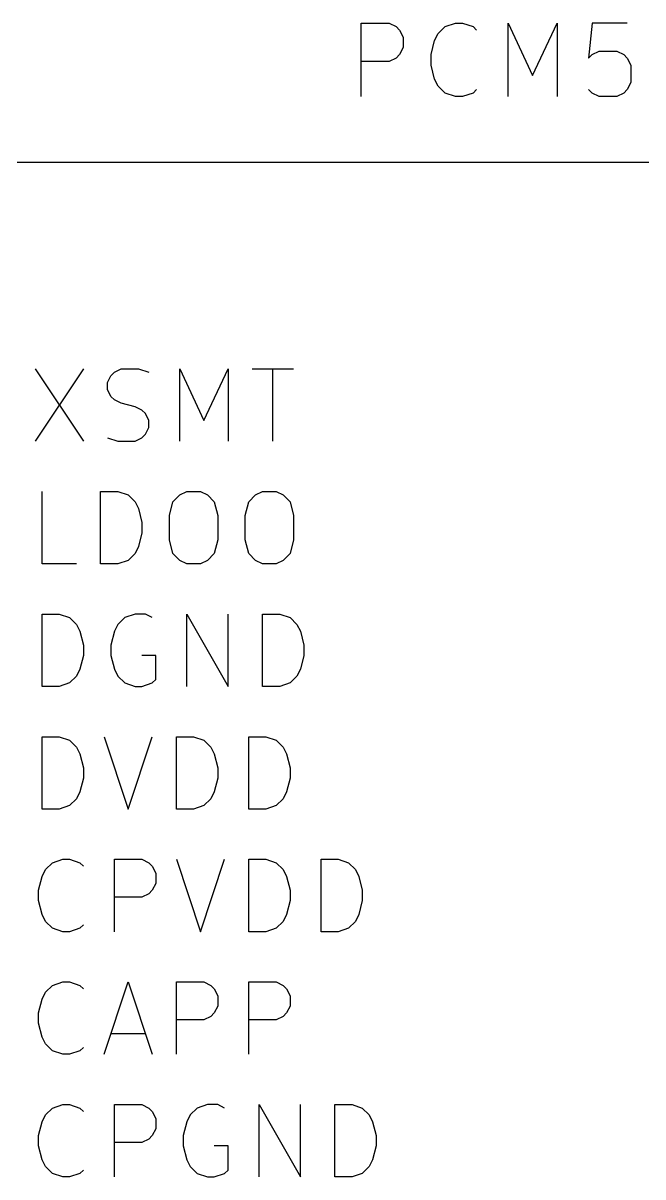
# Model space of a CAD drawing. Extents: x 0.4 to 11.3, y -7.9 to -0.4.
# Drawn here: x 4.359 to 4.864, y -3.977 to -3.036 of the extents above; entities that cross this region are included whole.
import ezdxf

# ---------------------------------------------------------------- set-up
doc = ezdxf.new("R2010")
doc.units = 0
doc.header["$MEASUREMENT"] = 0
doc.layers.add('CYAN2', color=4, linetype='CONTINUOUS')
doc.layers.add('RED2', color=1, linetype='CONTINUOUS')

msp = doc.modelspace()

# ---------------------------------------------------------------- linework, layer by layer
at = {"layer": 'CYAN2', "linetype": 'CONTINUOUS'}
for p, q in [((4.63429, -3.09636), (4.63429, -3.03636)), ((4.63429, -3.03636), (4.65715, -3.03636)), ((4.63429, -3.09636), (4.63429, -3.03636)), ((4.63429, -3.03636), (4.65715, -3.03636)), ((4.65715, -3.03636), (4.66286, -3.03922)), ((4.65715, -3.03636), (4.66286, -3.03922)), ((4.70286, -3.03922), (4.71143, -3.03636)), ((4.70286, -3.03922), (4.71143, -3.03636)), ((4.71143, -3.03636), (4.71715, -3.03636)), ((4.71143, -3.03636), (4.71715, -3.03636)), ((4.71715, -3.03636), (4.72572, -3.03922)), ((4.71715, -3.03636), (4.72572, -3.03922)), ((4.75429, -3.09636), (4.75429, -3.03636)), ((4.75429, -3.03636), (4.77429, -3.07922)), ((4.75429, -3.09636), (4.75429, -3.03636)), ((4.75429, -3.03636), (4.77429, -3.07922)), ((4.77429, -3.07922), (4.79429, -3.03636)), ((4.77429, -3.07922), (4.79429, -3.03636)), ((4.79429, -3.03636), (4.79429, -3.09636)), ((4.79429, -3.03636), (4.79429, -3.09636)), ((4.82286, -3.03636), (4.82, -3.06493)), ((4.82286, -3.03636), (4.82, -3.06493)), ((4.85143, -3.03636), (4.82286, -3.03636)), ((4.85143, -3.03636), (4.82286, -3.03636)), ((4.66286, -3.03922), (4.66572, -3.04208)), ((4.66286, -3.03922), (4.66572, -3.04208)), ((4.66572, -3.04208), (4.66857, -3.04779)), ((4.66572, -3.04208), (4.66857, -3.04779)), ((4.66857, -3.04779), (4.66857, -3.05636)), ((4.66857, -3.04779), (4.66857, -3.05636)), ((4.69429, -3.05065), (4.69715, -3.04493)), ((4.69429, -3.05065), (4.69715, -3.04493)), ((4.69715, -3.04493), (4.70286, -3.03922)), ((4.69715, -3.04493), (4.70286, -3.03922)), ((4.72572, -3.03922), (4.72857, -3.04208)), ((4.72572, -3.03922), (4.72857, -3.04208)), ((4.66857, -3.05636), (4.66572, -3.06208)), ((4.66857, -3.05636), (4.66572, -3.06208)), ((4.69143, -3.06208), (4.69429, -3.05065)), ((4.69143, -3.06208), (4.69429, -3.05065)), ((4.66286, -3.06493), (4.65715, -3.06779)), ((4.66286, -3.06493), (4.65715, -3.06779)), ((4.66572, -3.06208), (4.66286, -3.06493)), ((4.66572, -3.06208), (4.66286, -3.06493)), ((4.69143, -3.07065), (4.69143, -3.06208)), ((4.69143, -3.07065), (4.69143, -3.06208)), ((4.82, -3.06493), (4.82286, -3.06208)), ((4.82, -3.06493), (4.82286, -3.06208)), ((4.82286, -3.06208), (4.82857, -3.05922)), ((4.82286, -3.06208), (4.82857, -3.05922)), ((4.82857, -3.05922), (4.84286, -3.05922)), ((4.82857, -3.05922), (4.84286, -3.05922)), ((4.84286, -3.05922), (4.84857, -3.06208)), ((4.84286, -3.05922), (4.84857, -3.06208)), ((4.84857, -3.06208), (4.85143, -3.06493)), ((4.84857, -3.06208), (4.85143, -3.06493)), ((4.85143, -3.06493), (4.85429, -3.07065)), ((4.85143, -3.06493), (4.85429, -3.07065)), ((4.65715, -3.06779), (4.63429, -3.06779)), ((4.65715, -3.06779), (4.63429, -3.06779)), ((4.69429, -3.08208), (4.69143, -3.07065)), ((4.69429, -3.08208), (4.69143, -3.07065)), ((4.85429, -3.07065), (4.85429, -3.08493)), ((4.85429, -3.07065), (4.85429, -3.08493)), ((4.69715, -3.08779), (4.69429, -3.08208)), ((4.69715, -3.08779), (4.69429, -3.08208)), ((4.85429, -3.08493), (4.85143, -3.09065)), ((4.85429, -3.08493), (4.85143, -3.09065)), ((4.70286, -3.09351), (4.69715, -3.08779)), ((4.70286, -3.09351), (4.69715, -3.08779)), ((4.71143, -3.09636), (4.70286, -3.09351)), ((4.71143, -3.09636), (4.70286, -3.09351)), ((4.72572, -3.09351), (4.71715, -3.09636)), ((4.72572, -3.09351), (4.71715, -3.09636)), ((4.72857, -3.09065), (4.72572, -3.09351)), ((4.72857, -3.09065), (4.72572, -3.09351)), ((4.82286, -3.09351), (4.82, -3.09065)), ((4.82286, -3.09351), (4.82, -3.09065)), ((4.82857, -3.09636), (4.82286, -3.09351)), ((4.82857, -3.09636), (4.82286, -3.09351)), ((4.84857, -3.09351), (4.84286, -3.09636)), ((4.84857, -3.09351), (4.84286, -3.09636)), ((4.85143, -3.09065), (4.84857, -3.09351)), ((4.85143, -3.09065), (4.84857, -3.09351)), ((4.71715, -3.09636), (4.71143, -3.09636)), ((4.71715, -3.09636), (4.71143, -3.09636)), ((4.84286, -3.09636), (4.82857, -3.09636)), ((4.84286, -3.09636), (4.82857, -3.09636)), ((4.36843, -3.3183), (4.40776, -3.3773)), ((4.40776, -3.3183), (4.36843, -3.3773)), ((4.36843, -3.3183), (4.40776, -3.3773)), ((4.40776, -3.3183), (4.36843, -3.3773)), ((4.43024, -3.32391), (4.43304, -3.32111)), ((4.43024, -3.32391), (4.43304, -3.32111)), ((4.43304, -3.32111), (4.43866, -3.3183)), ((4.43304, -3.32111), (4.43866, -3.3183)), ((4.43866, -3.3183), (4.45271, -3.3183)), ((4.43866, -3.3183), (4.45271, -3.3183)), ((4.45271, -3.3183), (4.46114, -3.32111)), ((4.45271, -3.3183), (4.46114, -3.32111)), ((4.48643, -3.3773), (4.48643, -3.3183)), ((4.48643, -3.3183), (4.50609, -3.36044)), ((4.48643, -3.3773), (4.48643, -3.3183)), ((4.48643, -3.3183), (4.50609, -3.36044)), ((4.50609, -3.36044), (4.52576, -3.3183)), ((4.50609, -3.36044), (4.52576, -3.3183)), ((4.52576, -3.3183), (4.52576, -3.3773)), ((4.52576, -3.3183), (4.52576, -3.3773)), ((4.54543, -3.3183), (4.57914, -3.3183)), ((4.54543, -3.3183), (4.57914, -3.3183)), ((4.56228, -3.3773), (4.56228, -3.3183)), ((4.56228, -3.3773), (4.56228, -3.3183)), ((4.42743, -3.32954), (4.43024, -3.32391)), ((4.42743, -3.32954), (4.43024, -3.32391)), ((4.42743, -3.33515), (4.42743, -3.32954)), ((4.42743, -3.33515), (4.42743, -3.32954)), ((4.43024, -3.34077), (4.42743, -3.33515)), ((4.43024, -3.34077), (4.42743, -3.33515)), ((4.43304, -3.34358), (4.43024, -3.34077)), ((4.43304, -3.34358), (4.43024, -3.34077)), ((4.43866, -3.34639), (4.43304, -3.34358)), ((4.43866, -3.34639), (4.43304, -3.34358)), ((4.4499, -3.3492), (4.43866, -3.34639)), ((4.4499, -3.3492), (4.43866, -3.34639)), ((4.45552, -3.35201), (4.4499, -3.3492)), ((4.45552, -3.35201), (4.4499, -3.3492)), ((4.45833, -3.35482), (4.45552, -3.35201)), ((4.45833, -3.35482), (4.45552, -3.35201)), ((4.46114, -3.36044), (4.45833, -3.35482)), ((4.46114, -3.36044), (4.45833, -3.35482)), ((4.45833, -3.37168), (4.46114, -3.36606)), ((4.45833, -3.37168), (4.46114, -3.36606)), ((4.46114, -3.36606), (4.46114, -3.36044)), ((4.46114, -3.36606), (4.46114, -3.36044)), ((4.42743, -3.37449), (4.43585, -3.3773)), ((4.42743, -3.37449), (4.43585, -3.3773)), ((4.43585, -3.3773), (4.4499, -3.3773)), ((4.43585, -3.3773), (4.4499, -3.3773)), ((4.4499, -3.3773), (4.45552, -3.37449)), ((4.4499, -3.3773), (4.45552, -3.37449)), ((4.45552, -3.37449), (4.45833, -3.37168)), ((4.45552, -3.37449), (4.45833, -3.37168)), ((4.37405, -3.4773), (4.37405, -3.4183)), ((4.37405, -3.4773), (4.37405, -3.4183)), ((4.42181, -3.4773), (4.42181, -3.4183)), ((4.42181, -3.4183), (4.43586, -3.4183)), ((4.42181, -3.4773), (4.42181, -3.4183)), ((4.42181, -3.4183), (4.43586, -3.4183)), ((4.43586, -3.4183), (4.44429, -3.42111)), ((4.43586, -3.4183), (4.44429, -3.42111)), ((4.44429, -3.42111), (4.44991, -3.42672)), ((4.44429, -3.42111), (4.44991, -3.42672)), ((4.48081, -3.42672), (4.48643, -3.42111)), ((4.48081, -3.42672), (4.48643, -3.42111)), ((4.48643, -3.42111), (4.49205, -3.4183)), ((4.48643, -3.42111), (4.49205, -3.4183)), ((4.49205, -3.4183), (4.50329, -3.4183)), ((4.49205, -3.4183), (4.50329, -3.4183)), ((4.50329, -3.4183), (4.50891, -3.42111)), ((4.50329, -3.4183), (4.50891, -3.42111)), ((4.50891, -3.42111), (4.51452, -3.42672)), ((4.50891, -3.42111), (4.51452, -3.42672)), ((4.54262, -3.42672), (4.54824, -3.42111)), ((4.54262, -3.42672), (4.54824, -3.42111)), ((4.54824, -3.42111), (4.55386, -3.4183)), ((4.54824, -3.42111), (4.55386, -3.4183)), ((4.55386, -3.4183), (4.5651, -3.4183)), ((4.55386, -3.4183), (4.5651, -3.4183)), ((4.5651, -3.4183), (4.57072, -3.42111)), ((4.5651, -3.4183), (4.57072, -3.42111)), ((4.57072, -3.42111), (4.57633, -3.42672)), ((4.57072, -3.42111), (4.57633, -3.42672)), ((4.44991, -3.42672), (4.45271, -3.43234)), ((4.44991, -3.42672), (4.45271, -3.43234)), ((4.45271, -3.43234), (4.45552, -3.44358)), ((4.45271, -3.43234), (4.45552, -3.44358)), ((4.478, -3.43796), (4.48081, -3.42672)), ((4.478, -3.43796), (4.48081, -3.42672)), ((4.51452, -3.42672), (4.51733, -3.43796)), ((4.51452, -3.42672), (4.51733, -3.43796)), ((4.53981, -3.43796), (4.54262, -3.42672)), ((4.53981, -3.43796), (4.54262, -3.42672)), ((4.57633, -3.42672), (4.57915, -3.43796)), ((4.57633, -3.42672), (4.57915, -3.43796)), ((4.45552, -3.44358), (4.45552, -3.45201)), ((4.45552, -3.44358), (4.45552, -3.45201)), ((4.478, -3.45763), (4.478, -3.43796)), ((4.478, -3.45763), (4.478, -3.43796)), ((4.51733, -3.43796), (4.51733, -3.45763)), ((4.51733, -3.43796), (4.51733, -3.45763)), ((4.53981, -3.45763), (4.53981, -3.43796)), ((4.53981, -3.45763), (4.53981, -3.43796)), ((4.57915, -3.43796), (4.57915, -3.45763)), ((4.57915, -3.43796), (4.57915, -3.45763)), ((4.45552, -3.45201), (4.45271, -3.46325)), ((4.45552, -3.45201), (4.45271, -3.46325)), ((4.48081, -3.46887), (4.478, -3.45763)), ((4.48081, -3.46887), (4.478, -3.45763)), ((4.51733, -3.45763), (4.51452, -3.46887)), ((4.51733, -3.45763), (4.51452, -3.46887)), ((4.54262, -3.46887), (4.53981, -3.45763)), ((4.54262, -3.46887), (4.53981, -3.45763)), ((4.57915, -3.45763), (4.57633, -3.46887)), ((4.57915, -3.45763), (4.57633, -3.46887)), ((4.44991, -3.46887), (4.44429, -3.47449)), ((4.44991, -3.46887), (4.44429, -3.47449)), ((4.45271, -3.46325), (4.44991, -3.46887)), ((4.45271, -3.46325), (4.44991, -3.46887)), ((4.48643, -3.47449), (4.48081, -3.46887)), ((4.48643, -3.47449), (4.48081, -3.46887)), ((4.51452, -3.46887), (4.50891, -3.47449)), ((4.51452, -3.46887), (4.50891, -3.47449)), ((4.54824, -3.47449), (4.54262, -3.46887)), ((4.54824, -3.47449), (4.54262, -3.46887)), ((4.57633, -3.46887), (4.57072, -3.47449)), ((4.57633, -3.46887), (4.57072, -3.47449)), ((4.40214, -3.4773), (4.37405, -3.4773)), ((4.40214, -3.4773), (4.37405, -3.4773)), ((4.43586, -3.4773), (4.42181, -3.4773)), ((4.43586, -3.4773), (4.42181, -3.4773)), ((4.44429, -3.47449), (4.43586, -3.4773)), ((4.44429, -3.47449), (4.43586, -3.4773)), ((4.49205, -3.4773), (4.48643, -3.47449)), ((4.49205, -3.4773), (4.48643, -3.47449)), ((4.50329, -3.4773), (4.49205, -3.4773)), ((4.50329, -3.4773), (4.49205, -3.4773)), ((4.50891, -3.47449), (4.50329, -3.4773)), ((4.50891, -3.47449), (4.50329, -3.4773)), ((4.55386, -3.4773), (4.54824, -3.47449)), ((4.55386, -3.4773), (4.54824, -3.47449)), ((4.5651, -3.4773), (4.55386, -3.4773)), ((4.5651, -3.4773), (4.55386, -3.4773)), ((4.57072, -3.47449), (4.5651, -3.4773)), ((4.57072, -3.47449), (4.5651, -3.4773)), ((4.37405, -3.5773), (4.37405, -3.5183)), ((4.37405, -3.5183), (4.38809, -3.5183)), ((4.37405, -3.5773), (4.37405, -3.5183)), ((4.37405, -3.5183), (4.38809, -3.5183)), ((4.38809, -3.5183), (4.39652, -3.52111)), ((4.38809, -3.5183), (4.39652, -3.52111)), ((4.4499, -3.5183), (4.44147, -3.52111)), ((4.4499, -3.5183), (4.44147, -3.52111)), ((4.45833, -3.5183), (4.4499, -3.5183)), ((4.45833, -3.5183), (4.4499, -3.5183)), ((4.46395, -3.52111), (4.45833, -3.5183)), ((4.46395, -3.52111), (4.45833, -3.5183)), ((4.49205, -3.5773), (4.49205, -3.5183)), ((4.49205, -3.5183), (4.52576, -3.5773)), ((4.49205, -3.5773), (4.49205, -3.5183)), ((4.49205, -3.5183), (4.52576, -3.5773)), ((4.52576, -3.5773), (4.52576, -3.5183)), ((4.52576, -3.5773), (4.52576, -3.5183)), ((4.55386, -3.5773), (4.55386, -3.5183)), ((4.55386, -3.5183), (4.56791, -3.5183)), ((4.55386, -3.5773), (4.55386, -3.5183)), ((4.55386, -3.5183), (4.56791, -3.5183)), ((4.56791, -3.5183), (4.57633, -3.52111)), ((4.56791, -3.5183), (4.57633, -3.52111)), ((4.39652, -3.52111), (4.40214, -3.52672)), ((4.39652, -3.52111), (4.40214, -3.52672)), ((4.40214, -3.52672), (4.40495, -3.53234)), ((4.40214, -3.52672), (4.40495, -3.53234)), ((4.43585, -3.52672), (4.43305, -3.53234)), ((4.43585, -3.52672), (4.43305, -3.53234)), ((4.44147, -3.52111), (4.43585, -3.52672)), ((4.44147, -3.52111), (4.43585, -3.52672)), ((4.57633, -3.52111), (4.58195, -3.52672)), ((4.57633, -3.52111), (4.58195, -3.52672)), ((4.58195, -3.52672), (4.58476, -3.53234)), ((4.58195, -3.52672), (4.58476, -3.53234)), ((4.40495, -3.53234), (4.40776, -3.54358)), ((4.40495, -3.53234), (4.40776, -3.54358)), ((4.43305, -3.53234), (4.43024, -3.54358)), ((4.43305, -3.53234), (4.43024, -3.54358)), ((4.58476, -3.53234), (4.58757, -3.54358)), ((4.58476, -3.53234), (4.58757, -3.54358)), ((4.40776, -3.54358), (4.40776, -3.55201)), ((4.40776, -3.54358), (4.40776, -3.55201)), ((4.43024, -3.54358), (4.43024, -3.55201)), ((4.43024, -3.54358), (4.43024, -3.55201)), ((4.58757, -3.54358), (4.58757, -3.55201)), ((4.58757, -3.54358), (4.58757, -3.55201)), ((4.40776, -3.55201), (4.40495, -3.56325)), ((4.40776, -3.55201), (4.40495, -3.56325)), ((4.43024, -3.55201), (4.43305, -3.56325)), ((4.43024, -3.55201), (4.43305, -3.56325)), ((4.46676, -3.55201), (4.45552, -3.55201)), ((4.46676, -3.55201), (4.45552, -3.55201)), ((4.46676, -3.57168), (4.46676, -3.55201)), ((4.46676, -3.57168), (4.46676, -3.55201)), ((4.58757, -3.55201), (4.58476, -3.56325)), ((4.58757, -3.55201), (4.58476, -3.56325)), ((4.40495, -3.56325), (4.40214, -3.56887)), ((4.40495, -3.56325), (4.40214, -3.56887)), ((4.43305, -3.56325), (4.43585, -3.56887)), ((4.43305, -3.56325), (4.43585, -3.56887)), ((4.58476, -3.56325), (4.58195, -3.56887)), ((4.58476, -3.56325), (4.58195, -3.56887)), ((4.39652, -3.57449), (4.38809, -3.5773)), ((4.39652, -3.57449), (4.38809, -3.5773)), ((4.40214, -3.56887), (4.39652, -3.57449)), ((4.40214, -3.56887), (4.39652, -3.57449)), ((4.43585, -3.56887), (4.44147, -3.57449)), ((4.43585, -3.56887), (4.44147, -3.57449)), ((4.44147, -3.57449), (4.4499, -3.5773)), ((4.44147, -3.57449), (4.4499, -3.5773)), ((4.45552, -3.5773), (4.46395, -3.57449)), ((4.45552, -3.5773), (4.46395, -3.57449)), ((4.46395, -3.57449), (4.46676, -3.57168)), ((4.46395, -3.57449), (4.46676, -3.57168)), ((4.57633, -3.57449), (4.56791, -3.5773)), ((4.57633, -3.57449), (4.56791, -3.5773)), ((4.58195, -3.56887), (4.57633, -3.57449)), ((4.58195, -3.56887), (4.57633, -3.57449)), ((4.38809, -3.5773), (4.37405, -3.5773)), ((4.38809, -3.5773), (4.37405, -3.5773)), ((4.4499, -3.5773), (4.45552, -3.5773)), ((4.4499, -3.5773), (4.45552, -3.5773)), ((4.56791, -3.5773), (4.55386, -3.5773)), ((4.56791, -3.5773), (4.55386, -3.5773)), ((4.37405, -3.6773), (4.37405, -3.6183)), ((4.37405, -3.6183), (4.38809, -3.6183)), ((4.37405, -3.6773), (4.37405, -3.6183)), ((4.37405, -3.6183), (4.38809, -3.6183)), ((4.38809, -3.6183), (4.39652, -3.62111)), ((4.38809, -3.6183), (4.39652, -3.62111)), ((4.39652, -3.62111), (4.40214, -3.62672)), ((4.39652, -3.62111), (4.40214, -3.62672)), ((4.42462, -3.6183), (4.44428, -3.6773)), ((4.42462, -3.6183), (4.44428, -3.6773)), ((4.44428, -3.6773), (4.46395, -3.6183)), ((4.44428, -3.6773), (4.46395, -3.6183)), ((4.48362, -3.6773), (4.48362, -3.6183)), ((4.48362, -3.6183), (4.49767, -3.6183)), ((4.48362, -3.6773), (4.48362, -3.6183)), ((4.48362, -3.6183), (4.49767, -3.6183)), ((4.49767, -3.6183), (4.50609, -3.62111)), ((4.49767, -3.6183), (4.50609, -3.62111)), ((4.50609, -3.62111), (4.51171, -3.62672)), ((4.50609, -3.62111), (4.51171, -3.62672)), ((4.54262, -3.6773), (4.54262, -3.6183)), ((4.54262, -3.6183), (4.55667, -3.6183)), ((4.54262, -3.6773), (4.54262, -3.6183)), ((4.54262, -3.6183), (4.55667, -3.6183)), ((4.55667, -3.6183), (4.56509, -3.62111)), ((4.55667, -3.6183), (4.56509, -3.62111)), ((4.56509, -3.62111), (4.57071, -3.62672)), ((4.56509, -3.62111), (4.57071, -3.62672)), ((4.40214, -3.62672), (4.40495, -3.63234)), ((4.40214, -3.62672), (4.40495, -3.63234)), ((4.51171, -3.62672), (4.51452, -3.63234)), ((4.51171, -3.62672), (4.51452, -3.63234)), ((4.57071, -3.62672), (4.57352, -3.63234)), ((4.57071, -3.62672), (4.57352, -3.63234)), ((4.40495, -3.63234), (4.40776, -3.64358)), ((4.40495, -3.63234), (4.40776, -3.64358)), ((4.51452, -3.63234), (4.51733, -3.64358)), ((4.51452, -3.63234), (4.51733, -3.64358)), ((4.57352, -3.63234), (4.57633, -3.64358)), ((4.57352, -3.63234), (4.57633, -3.64358)), ((4.40776, -3.64358), (4.40776, -3.65201)), ((4.40776, -3.64358), (4.40776, -3.65201)), ((4.51733, -3.64358), (4.51733, -3.65201)), ((4.51733, -3.64358), (4.51733, -3.65201)), ((4.57633, -3.64358), (4.57633, -3.65201)), ((4.57633, -3.64358), (4.57633, -3.65201)), ((4.40776, -3.65201), (4.40495, -3.66325)), ((4.40776, -3.65201), (4.40495, -3.66325)), ((4.51733, -3.65201), (4.51452, -3.66325)), ((4.51733, -3.65201), (4.51452, -3.66325)), ((4.57633, -3.65201), (4.57352, -3.66325)), ((4.57633, -3.65201), (4.57352, -3.66325)), ((4.40214, -3.66887), (4.39652, -3.67449)), ((4.40214, -3.66887), (4.39652, -3.67449)), ((4.40495, -3.66325), (4.40214, -3.66887)), ((4.40495, -3.66325), (4.40214, -3.66887)), ((4.51171, -3.66887), (4.50609, -3.67449)), ((4.51171, -3.66887), (4.50609, -3.67449)), ((4.51452, -3.66325), (4.51171, -3.66887)), ((4.51452, -3.66325), (4.51171, -3.66887)), ((4.57071, -3.66887), (4.56509, -3.67449)), ((4.57071, -3.66887), (4.56509, -3.67449)), ((4.57352, -3.66325), (4.57071, -3.66887)), ((4.57352, -3.66325), (4.57071, -3.66887)), ((4.38809, -3.6773), (4.37405, -3.6773)), ((4.38809, -3.6773), (4.37405, -3.6773)), ((4.39652, -3.67449), (4.38809, -3.6773)), ((4.39652, -3.67449), (4.38809, -3.6773)), ((4.49767, -3.6773), (4.48362, -3.6773)), ((4.49767, -3.6773), (4.48362, -3.6773)), ((4.50609, -3.67449), (4.49767, -3.6773)), ((4.50609, -3.67449), (4.49767, -3.6773)), ((4.55667, -3.6773), (4.54262, -3.6773)), ((4.55667, -3.6773), (4.54262, -3.6773)), ((4.56509, -3.67449), (4.55667, -3.6773)), ((4.56509, -3.67449), (4.55667, -3.6773)), ((4.37685, -3.72672), (4.38247, -3.72111)), ((4.37685, -3.72672), (4.38247, -3.72111)), ((4.38247, -3.72111), (4.3909, -3.7183)), ((4.38247, -3.72111), (4.3909, -3.7183)), ((4.3909, -3.7183), (4.39652, -3.7183)), ((4.3909, -3.7183), (4.39652, -3.7183)), ((4.39652, -3.7183), (4.40495, -3.72111)), ((4.39652, -3.7183), (4.40495, -3.72111)), ((4.40495, -3.72111), (4.40776, -3.72391)), ((4.40495, -3.72111), (4.40776, -3.72391)), ((4.43305, -3.7773), (4.43305, -3.7183)), ((4.43305, -3.7183), (4.45552, -3.7183)), ((4.43305, -3.7773), (4.43305, -3.7183)), ((4.43305, -3.7183), (4.45552, -3.7183)), ((4.45552, -3.7183), (4.46114, -3.72111)), ((4.45552, -3.7183), (4.46114, -3.72111)), ((4.46114, -3.72111), (4.46395, -3.72391)), ((4.46114, -3.72111), (4.46395, -3.72391)), ((4.46395, -3.72391), (4.46676, -3.72954)), ((4.46395, -3.72391), (4.46676, -3.72954)), ((4.48362, -3.7183), (4.50328, -3.7773)), ((4.48362, -3.7183), (4.50328, -3.7773)), ((4.50328, -3.7773), (4.52295, -3.7183)), ((4.50328, -3.7773), (4.52295, -3.7183)), ((4.54262, -3.7773), (4.54262, -3.7183)), ((4.54262, -3.7183), (4.55667, -3.7183)), ((4.54262, -3.7773), (4.54262, -3.7183)), ((4.54262, -3.7183), (4.55667, -3.7183)), ((4.55667, -3.7183), (4.56509, -3.72111)), ((4.55667, -3.7183), (4.56509, -3.72111)), ((4.56509, -3.72111), (4.57071, -3.72672)), ((4.56509, -3.72111), (4.57071, -3.72672)), ((4.60162, -3.7773), (4.60162, -3.7183)), ((4.60162, -3.7183), (4.61567, -3.7183)), ((4.60162, -3.7773), (4.60162, -3.7183)), ((4.60162, -3.7183), (4.61567, -3.7183)), ((4.61567, -3.7183), (4.62409, -3.72111)), ((4.61567, -3.7183), (4.62409, -3.72111)), ((4.62409, -3.72111), (4.62971, -3.72672)), ((4.62409, -3.72111), (4.62971, -3.72672)), ((4.37124, -3.74358), (4.37405, -3.73234)), ((4.37124, -3.74358), (4.37405, -3.73234)), ((4.37405, -3.73234), (4.37685, -3.72672)), ((4.37405, -3.73234), (4.37685, -3.72672)), ((4.46676, -3.72954), (4.46676, -3.73796)), ((4.46676, -3.72954), (4.46676, -3.73796)), ((4.57071, -3.72672), (4.57352, -3.73234)), ((4.57071, -3.72672), (4.57352, -3.73234)), ((4.57352, -3.73234), (4.57633, -3.74358)), ((4.57352, -3.73234), (4.57633, -3.74358)), ((4.62971, -3.72672), (4.63252, -3.73234)), ((4.62971, -3.72672), (4.63252, -3.73234)), ((4.63252, -3.73234), (4.63533, -3.74358)), ((4.63252, -3.73234), (4.63533, -3.74358)), ((4.37124, -3.75201), (4.37124, -3.74358)), ((4.37124, -3.75201), (4.37124, -3.74358)), ((4.46395, -3.74358), (4.46114, -3.74639)), ((4.46395, -3.74358), (4.46114, -3.74639)), ((4.46676, -3.73796), (4.46395, -3.74358)), ((4.46676, -3.73796), (4.46395, -3.74358)), ((4.57633, -3.74358), (4.57633, -3.75201)), ((4.57633, -3.74358), (4.57633, -3.75201)), ((4.63533, -3.74358), (4.63533, -3.75201)), ((4.63533, -3.74358), (4.63533, -3.75201)), ((4.37405, -3.76325), (4.37124, -3.75201)), ((4.37405, -3.76325), (4.37124, -3.75201)), ((4.45552, -3.7492), (4.43305, -3.7492)), ((4.45552, -3.7492), (4.43305, -3.7492)), ((4.46114, -3.74639), (4.45552, -3.7492)), ((4.46114, -3.74639), (4.45552, -3.7492)), ((4.57633, -3.75201), (4.57352, -3.76325)), ((4.57633, -3.75201), (4.57352, -3.76325)), ((4.63533, -3.75201), (4.63252, -3.76325)), ((4.63533, -3.75201), (4.63252, -3.76325)), ((4.37685, -3.76887), (4.37405, -3.76325)), ((4.37685, -3.76887), (4.37405, -3.76325)), ((4.57352, -3.76325), (4.57071, -3.76887)), ((4.57352, -3.76325), (4.57071, -3.76887)), ((4.63252, -3.76325), (4.62971, -3.76887)), ((4.63252, -3.76325), (4.62971, -3.76887)), ((4.38247, -3.77449), (4.37685, -3.76887)), ((4.38247, -3.77449), (4.37685, -3.76887)), ((4.40776, -3.77168), (4.40495, -3.77449)), ((4.40776, -3.77168), (4.40495, -3.77449)), ((4.57071, -3.76887), (4.56509, -3.77449)), ((4.57071, -3.76887), (4.56509, -3.77449)), ((4.62971, -3.76887), (4.62409, -3.77449)), ((4.62971, -3.76887), (4.62409, -3.77449)), ((4.3909, -3.7773), (4.38247, -3.77449)), ((4.3909, -3.7773), (4.38247, -3.77449)), ((4.39652, -3.7773), (4.3909, -3.7773)), ((4.39652, -3.7773), (4.3909, -3.7773)), ((4.40495, -3.77449), (4.39652, -3.7773)), ((4.40495, -3.77449), (4.39652, -3.7773)), ((4.55667, -3.7773), (4.54262, -3.7773)), ((4.55667, -3.7773), (4.54262, -3.7773)), ((4.56509, -3.77449), (4.55667, -3.7773)), ((4.56509, -3.77449), (4.55667, -3.7773)), ((4.61567, -3.7773), (4.60162, -3.7773)), ((4.61567, -3.7773), (4.60162, -3.7773)), ((4.62409, -3.77449), (4.61567, -3.7773)), ((4.62409, -3.77449), (4.61567, -3.7773)), ((4.38247, -3.82111), (4.3909, -3.8183)), ((4.38247, -3.82111), (4.3909, -3.8183)), ((4.3909, -3.8183), (4.39652, -3.8183)), ((4.3909, -3.8183), (4.39652, -3.8183)), ((4.39652, -3.8183), (4.40495, -3.82111)), ((4.39652, -3.8183), (4.40495, -3.82111)), ((4.42462, -3.8773), (4.44428, -3.8183)), ((4.42462, -3.8773), (4.44428, -3.8183)), ((4.44428, -3.8183), (4.46395, -3.8773)), ((4.44428, -3.8183), (4.46395, -3.8773)), ((4.48362, -3.8773), (4.48362, -3.8183)), ((4.48362, -3.8183), (4.50609, -3.8183)), ((4.48362, -3.8773), (4.48362, -3.8183)), ((4.48362, -3.8183), (4.50609, -3.8183)), ((4.50609, -3.8183), (4.51171, -3.82111)), ((4.50609, -3.8183), (4.51171, -3.82111)), ((4.54262, -3.8773), (4.54262, -3.8183)), ((4.54262, -3.8183), (4.56509, -3.8183)), ((4.54262, -3.8773), (4.54262, -3.8183)), ((4.54262, -3.8183), (4.56509, -3.8183)), ((4.56509, -3.8183), (4.57071, -3.82111)), ((4.56509, -3.8183), (4.57071, -3.82111)), ((4.37405, -3.83234), (4.37685, -3.82672)), ((4.37405, -3.83234), (4.37685, -3.82672)), ((4.37685, -3.82672), (4.38247, -3.82111)), ((4.37685, -3.82672), (4.38247, -3.82111)), ((4.40495, -3.82111), (4.40776, -3.82391)), ((4.40495, -3.82111), (4.40776, -3.82391)), ((4.51171, -3.82111), (4.51452, -3.82391)), ((4.51171, -3.82111), (4.51452, -3.82391)), ((4.51452, -3.82391), (4.51733, -3.82954)), ((4.51452, -3.82391), (4.51733, -3.82954)), ((4.51733, -3.82954), (4.51733, -3.83796)), ((4.51733, -3.82954), (4.51733, -3.83796)), ((4.57071, -3.82111), (4.57352, -3.82391)), ((4.57071, -3.82111), (4.57352, -3.82391)), ((4.57352, -3.82391), (4.57633, -3.82954)), ((4.57352, -3.82391), (4.57633, -3.82954)), ((4.57633, -3.82954), (4.57633, -3.83796)), ((4.57633, -3.82954), (4.57633, -3.83796)), ((4.37124, -3.84358), (4.37405, -3.83234)), ((4.37124, -3.84358), (4.37405, -3.83234)), ((4.51733, -3.83796), (4.51452, -3.84358)), ((4.51733, -3.83796), (4.51452, -3.84358)), ((4.57633, -3.83796), (4.57352, -3.84358)), ((4.57633, -3.83796), (4.57352, -3.84358)), ((4.37124, -3.85201), (4.37124, -3.84358)), ((4.37124, -3.85201), (4.37124, -3.84358)), ((4.51171, -3.84639), (4.50609, -3.8492)), ((4.51171, -3.84639), (4.50609, -3.8492)), ((4.51452, -3.84358), (4.51171, -3.84639)), ((4.51452, -3.84358), (4.51171, -3.84639)), ((4.57071, -3.84639), (4.56509, -3.8492)), ((4.57071, -3.84639), (4.56509, -3.8492)), ((4.57352, -3.84358), (4.57071, -3.84639)), ((4.57352, -3.84358), (4.57071, -3.84639)), ((4.37405, -3.86325), (4.37124, -3.85201)), ((4.37405, -3.86325), (4.37124, -3.85201)), ((4.50609, -3.8492), (4.48362, -3.8492)), ((4.50609, -3.8492), (4.48362, -3.8492)), ((4.56509, -3.8492), (4.54262, -3.8492)), ((4.56509, -3.8492), (4.54262, -3.8492)), ((4.37685, -3.86887), (4.37405, -3.86325)), ((4.37685, -3.86887), (4.37405, -3.86325)), ((4.43024, -3.86044), (4.45833, -3.86044)), ((4.43024, -3.86044), (4.45833, -3.86044)), ((4.38247, -3.87449), (4.37685, -3.86887)), ((4.38247, -3.87449), (4.37685, -3.86887)), ((4.3909, -3.8773), (4.38247, -3.87449)), ((4.3909, -3.8773), (4.38247, -3.87449)), ((4.40495, -3.87449), (4.39652, -3.8773)), ((4.40495, -3.87449), (4.39652, -3.8773)), ((4.40776, -3.87168), (4.40495, -3.87449)), ((4.40776, -3.87168), (4.40495, -3.87449)), ((4.39652, -3.8773), (4.3909, -3.8773)), ((4.39652, -3.8773), (4.3909, -3.8773)), ((4.37685, -3.92672), (4.38247, -3.92111)), ((4.37685, -3.92672), (4.38247, -3.92111)), ((4.38247, -3.92111), (4.3909, -3.9183)), ((4.38247, -3.92111), (4.3909, -3.9183)), ((4.3909, -3.9183), (4.39652, -3.9183)), ((4.3909, -3.9183), (4.39652, -3.9183)), ((4.39652, -3.9183), (4.40495, -3.92111)), ((4.39652, -3.9183), (4.40495, -3.92111)), ((4.40495, -3.92111), (4.40776, -3.92391)), ((4.40495, -3.92111), (4.40776, -3.92391)), ((4.43305, -3.9773), (4.43305, -3.9183)), ((4.43305, -3.9183), (4.45552, -3.9183)), ((4.43305, -3.9773), (4.43305, -3.9183)), ((4.43305, -3.9183), (4.45552, -3.9183)), ((4.45552, -3.9183), (4.46114, -3.92111)), ((4.45552, -3.9183), (4.46114, -3.92111)), ((4.46114, -3.92111), (4.46395, -3.92391)), ((4.46114, -3.92111), (4.46395, -3.92391)), ((4.50047, -3.92111), (4.49485, -3.92672)), ((4.50047, -3.92111), (4.49485, -3.92672)), ((4.5089, -3.9183), (4.50047, -3.92111)), ((4.5089, -3.9183), (4.50047, -3.92111)), ((4.51733, -3.9183), (4.5089, -3.9183)), ((4.51733, -3.9183), (4.5089, -3.9183)), ((4.52295, -3.92111), (4.51733, -3.9183)), ((4.52295, -3.92111), (4.51733, -3.9183)), ((4.55105, -3.9773), (4.55105, -3.9183)), ((4.55105, -3.9183), (4.58476, -3.9773)), ((4.55105, -3.9773), (4.55105, -3.9183)), ((4.55105, -3.9183), (4.58476, -3.9773)), ((4.58476, -3.9773), (4.58476, -3.9183)), ((4.58476, -3.9773), (4.58476, -3.9183)), ((4.61286, -3.9773), (4.61286, -3.9183)), ((4.61286, -3.9183), (4.62691, -3.9183)), ((4.61286, -3.9773), (4.61286, -3.9183)), ((4.61286, -3.9183), (4.62691, -3.9183)), ((4.62691, -3.9183), (4.63533, -3.92111)), ((4.62691, -3.9183), (4.63533, -3.92111)), ((4.63533, -3.92111), (4.64095, -3.92672)), ((4.63533, -3.92111), (4.64095, -3.92672)), ((4.37124, -3.94358), (4.37405, -3.93234)), ((4.37124, -3.94358), (4.37405, -3.93234)), ((4.37405, -3.93234), (4.37685, -3.92672)), ((4.37405, -3.93234), (4.37685, -3.92672)), ((4.46395, -3.92391), (4.46676, -3.92954)), ((4.46395, -3.92391), (4.46676, -3.92954)), ((4.46676, -3.92954), (4.46676, -3.93796)), ((4.46676, -3.92954), (4.46676, -3.93796)), ((4.49205, -3.93234), (4.48924, -3.94358)), ((4.49205, -3.93234), (4.48924, -3.94358)), ((4.49485, -3.92672), (4.49205, -3.93234)), ((4.49485, -3.92672), (4.49205, -3.93234)), ((4.64095, -3.92672), (4.64376, -3.93234)), ((4.64095, -3.92672), (4.64376, -3.93234)), ((4.64376, -3.93234), (4.64657, -3.94358)), ((4.64376, -3.93234), (4.64657, -3.94358)), ((4.46676, -3.93796), (4.46395, -3.94358)), ((4.46676, -3.93796), (4.46395, -3.94358)), ((4.37124, -3.95201), (4.37124, -3.94358)), ((4.37124, -3.95201), (4.37124, -3.94358)), ((4.45552, -3.9492), (4.43305, -3.9492)), ((4.45552, -3.9492), (4.43305, -3.9492)), ((4.46114, -3.94639), (4.45552, -3.9492)), ((4.46114, -3.94639), (4.45552, -3.9492)), ((4.46395, -3.94358), (4.46114, -3.94639)), ((4.46395, -3.94358), (4.46114, -3.94639)), ((4.48924, -3.94358), (4.48924, -3.95201)), ((4.48924, -3.94358), (4.48924, -3.95201)), ((4.64657, -3.94358), (4.64657, -3.95201)), ((4.64657, -3.94358), (4.64657, -3.95201)), ((4.37405, -3.96325), (4.37124, -3.95201)), ((4.37405, -3.96325), (4.37124, -3.95201)), ((4.48924, -3.95201), (4.49205, -3.96325)), ((4.48924, -3.95201), (4.49205, -3.96325)), ((4.52576, -3.95201), (4.51452, -3.95201)), ((4.52576, -3.95201), (4.51452, -3.95201)), ((4.52576, -3.97168), (4.52576, -3.95201)), ((4.52576, -3.97168), (4.52576, -3.95201)), ((4.64657, -3.95201), (4.64376, -3.96325)), ((4.64657, -3.95201), (4.64376, -3.96325)), ((4.37685, -3.96887), (4.37405, -3.96325)), ((4.37685, -3.96887), (4.37405, -3.96325)), ((4.38247, -3.97449), (4.37685, -3.96887)), ((4.38247, -3.97449), (4.37685, -3.96887)), ((4.49205, -3.96325), (4.49485, -3.96887)), ((4.49205, -3.96325), (4.49485, -3.96887)), ((4.49485, -3.96887), (4.50047, -3.97449)), ((4.49485, -3.96887), (4.50047, -3.97449)), ((4.64095, -3.96887), (4.63533, -3.97449)), ((4.64095, -3.96887), (4.63533, -3.97449)), ((4.64376, -3.96325), (4.64095, -3.96887)), ((4.64376, -3.96325), (4.64095, -3.96887)), ((4.3909, -3.9773), (4.38247, -3.97449)), ((4.3909, -3.9773), (4.38247, -3.97449)), ((4.39652, -3.9773), (4.3909, -3.9773)), ((4.39652, -3.9773), (4.3909, -3.9773)), ((4.40495, -3.97449), (4.39652, -3.9773)), ((4.40495, -3.97449), (4.39652, -3.9773)), ((4.40776, -3.97168), (4.40495, -3.97449)), ((4.40776, -3.97168), (4.40495, -3.97449)), ((4.50047, -3.97449), (4.5089, -3.9773)), ((4.50047, -3.97449), (4.5089, -3.9773)), ((4.5089, -3.9773), (4.51452, -3.9773)), ((4.5089, -3.9773), (4.51452, -3.9773)), ((4.51452, -3.9773), (4.52295, -3.97449)), ((4.51452, -3.9773), (4.52295, -3.97449)), ((4.52295, -3.97449), (4.52576, -3.97168)), ((4.52295, -3.97449), (4.52576, -3.97168)), ((4.62691, -3.9773), (4.61286, -3.9773)), ((4.62691, -3.9773), (4.61286, -3.9773)), ((4.63533, -3.97449), (4.62691, -3.9773)), ((4.63533, -3.97449), (4.62691, -3.9773))]:
    msp.add_line(p, q, dxfattribs=at)
at = {"layer": 'RED2', "linetype": 'CONTINUOUS'}
msp.add_line((5.55, -3.15), (4.35, -3.15), dxfattribs=at)

doc.saveas('drawing.dxf')
